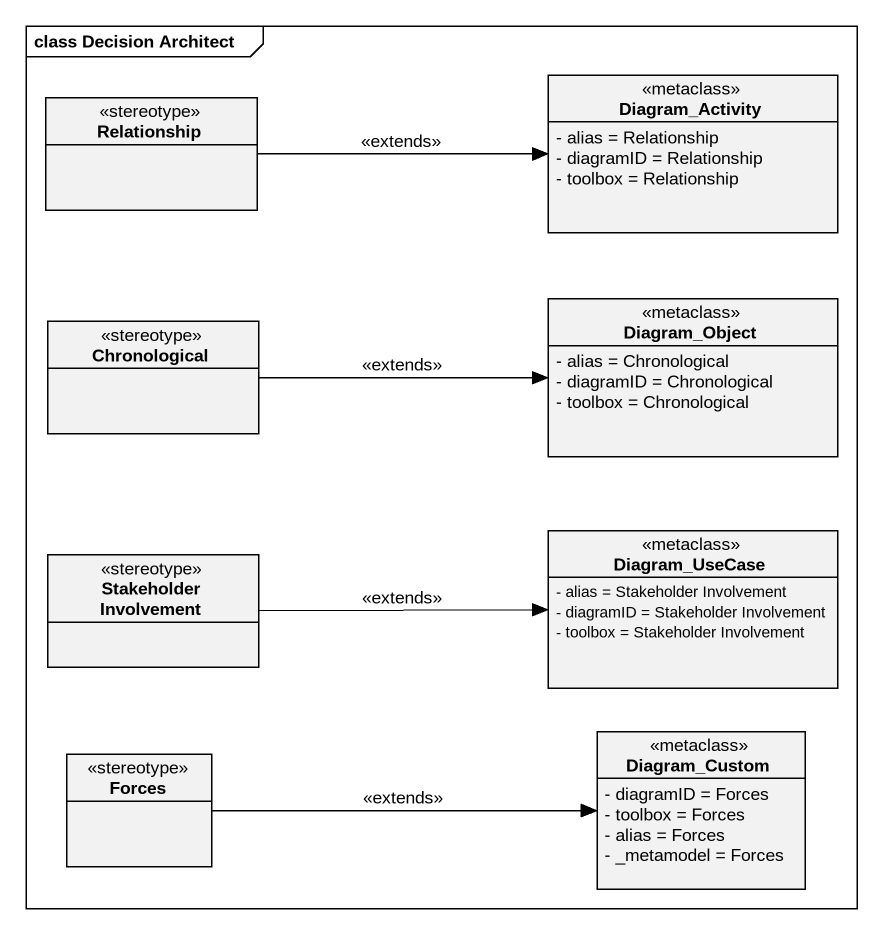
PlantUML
@startuml
mainframe class Decision Architect
hide circle
hide empty members
skinparam classAttributeIconSize 0
class Diagram_Activity <<metaclass>> {
  - alias = Relationship
  - diagramID = Relationship
  - toolbox = Relationship
}
class Relationship <<stereotype>>
class Diagram_Object <<metaclass>> {
  - alias = Chronological
  - diagramID = Chronological
  - toolbox = Chronological
}
class Chronological <<stereotype>>
class "Stakeholder Involvement" as Stakeholder_Involvement <<stereotype>>
class Diagram_UseCase <<metaclass>> {
  - alias = Stakeholder Involvement
  - diagramID = Stakeholder Involvement
  - toolbox = Stakeholder Involvement
}
class Diagram_Custom <<metaclass>> {
  - diagramID = Forces
  - toolbox = Forces
  - alias = Forces
  - _metamodel = Forces
}
class Forces <<stereotype>>
Relationship -right-> Diagram_Activity : <<extends>>
Chronological -right-> Diagram_Object : <<extends>>
Stakeholder_Involvement -right-> Diagram_UseCase : <<extends>>
Forces -right-> Diagram_Custom : <<extends>>
@enduml
